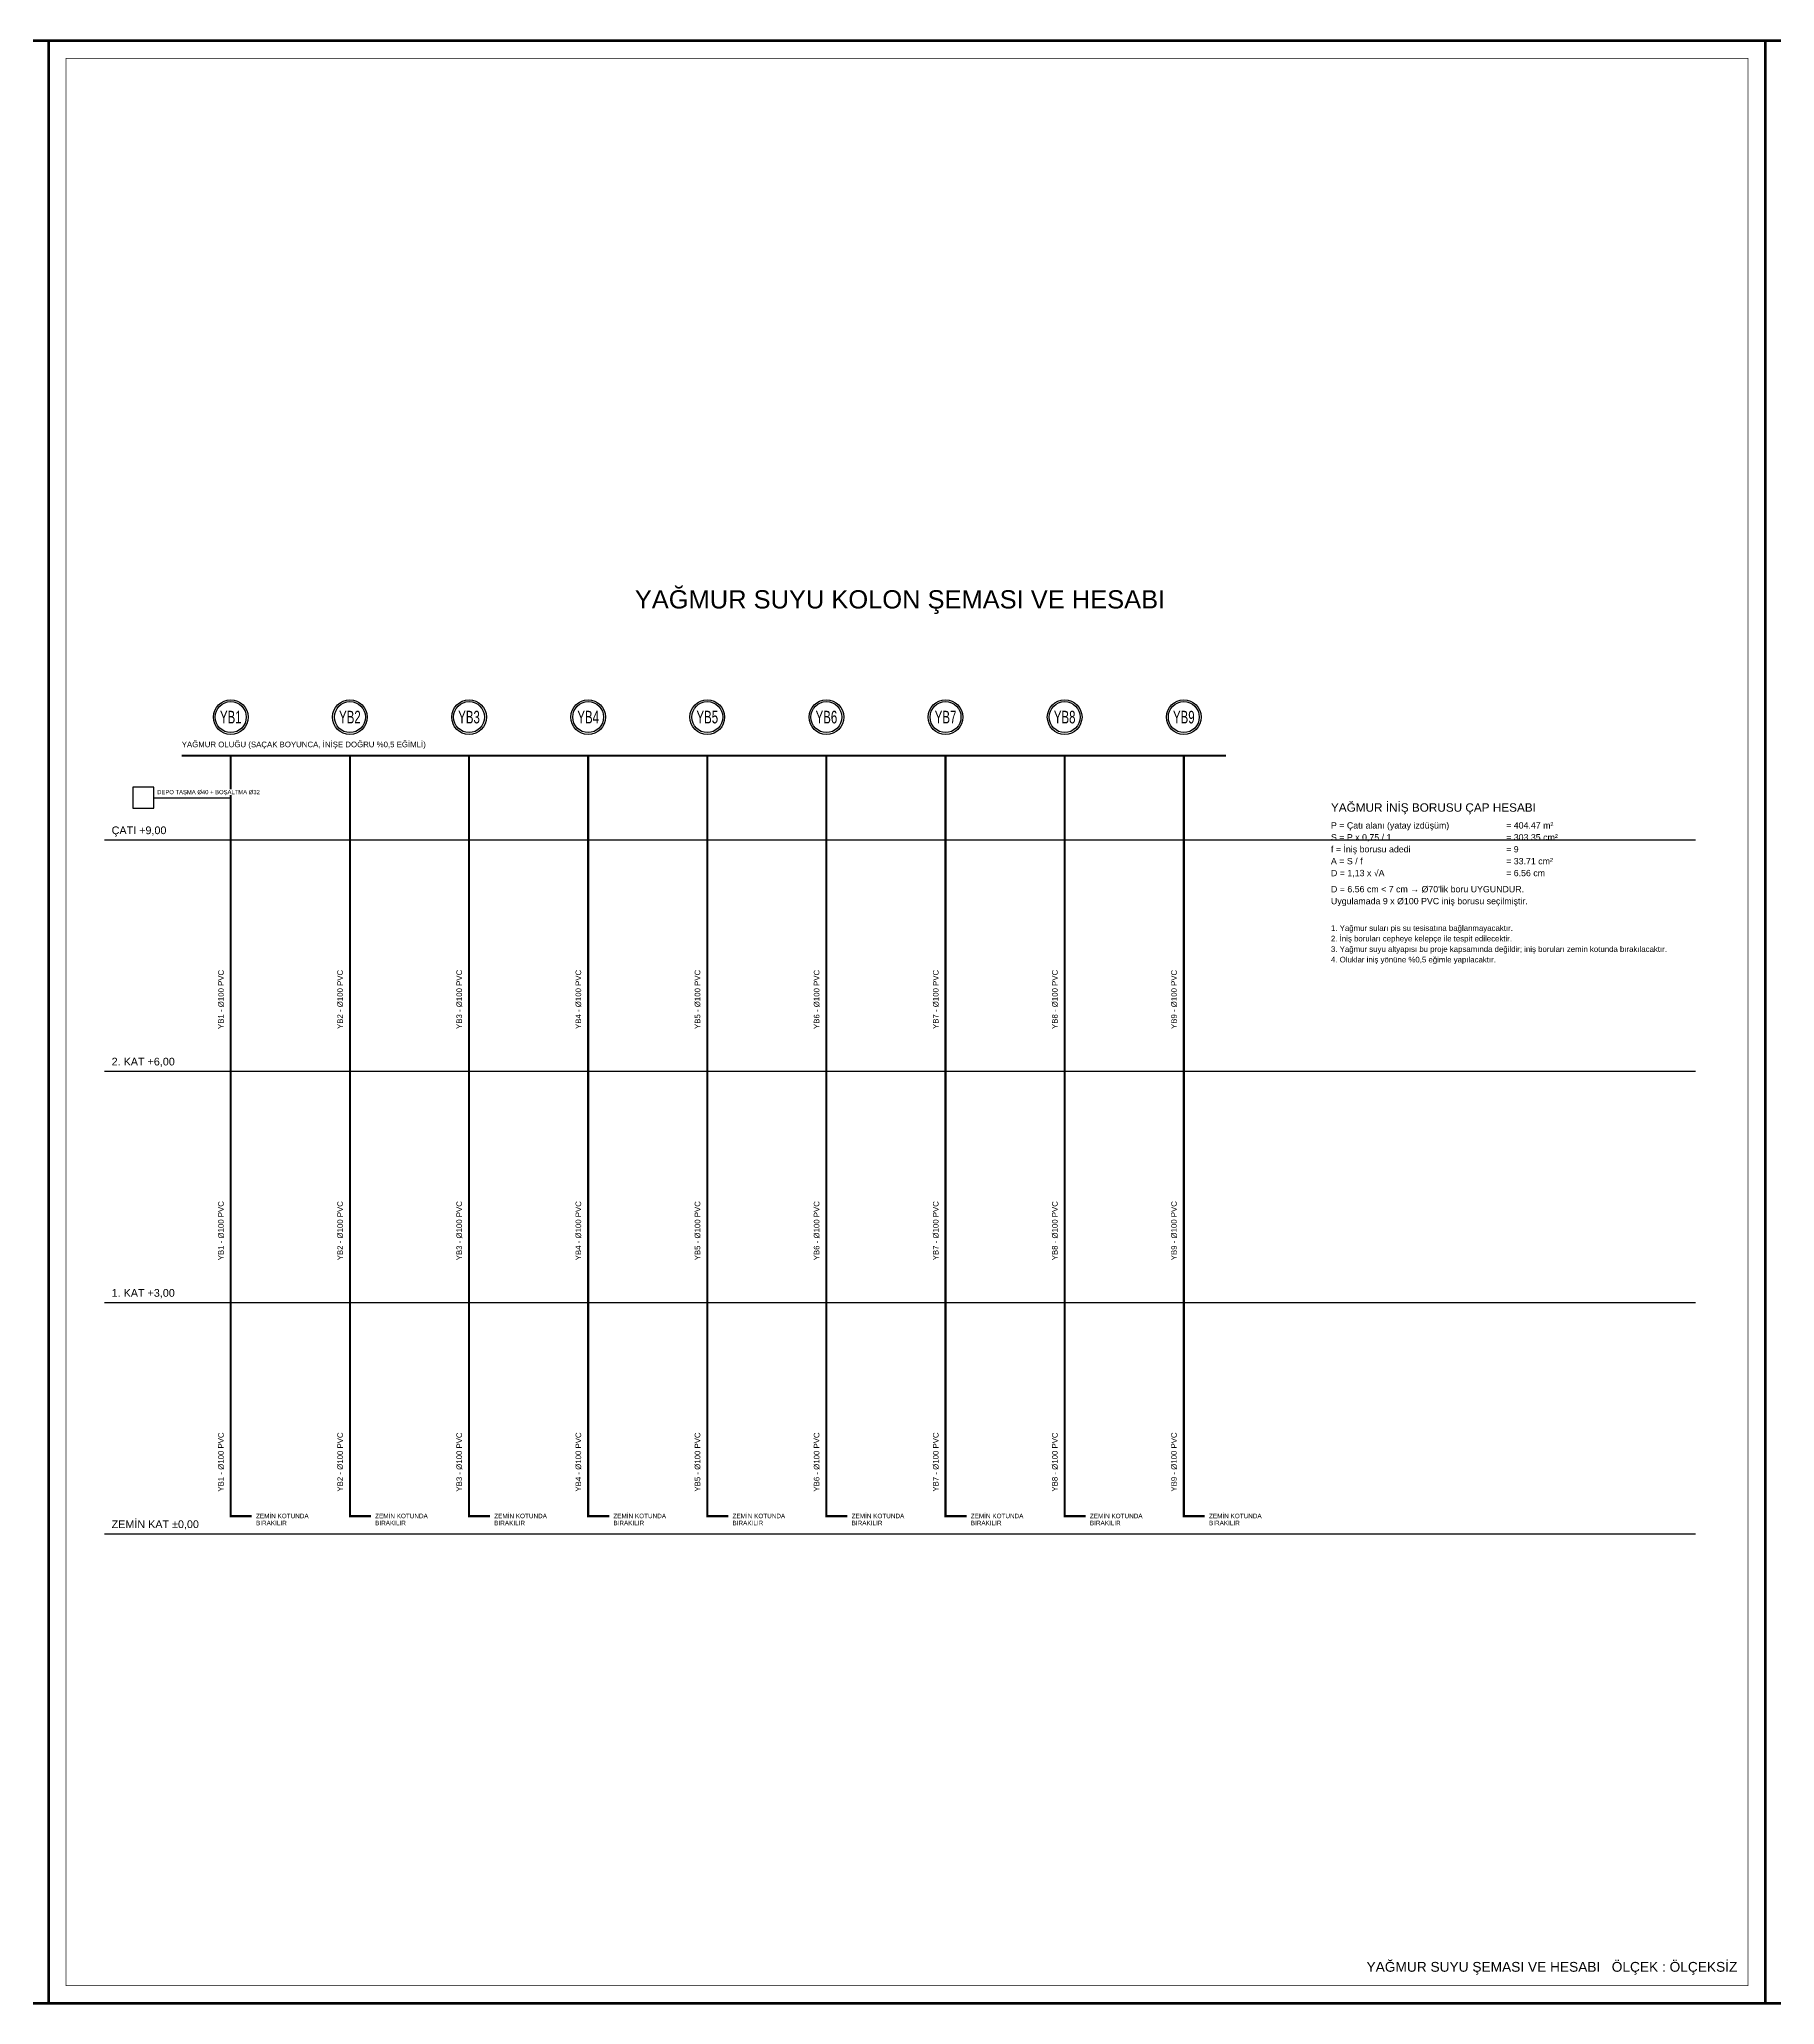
# Model space of a CAD drawing. Header units: centimetres. Extents: x -3962 to 543607, y -2 to 2802.
# Drawn here: x 23047 to 25523, y -2 to 2802 of the extents above; entities that cross this region are included whole.
import ezdxf
from ezdxf.enums import TextEntityAlignment as Align

# ---------------------------------------------------------------- set-up
doc = ezdxf.new("R2010")
doc.units = ezdxf.units.CM
doc.linetypes.add('YAGMUR HATTI', pattern=[36, 30, -6])
for name, color, linetype in [('MTY-YAGMURSU-KOLON NO', 7, 'CONTINUOUS'), ('ROTAS-HESAP', 1, 'CONTINUOUS'), ('ROTAS-PAFTA', 7, 'CONTINUOUS'), ('ROTAS-PISSU-KOLONNO', 211, 'CONTINUOUS'), ('ROTAS-RAST-TEM-SU-DEPOSU', 11, 'CONTINUOUS'), ('ROTAS-SEMA', 8, 'CONTINUOUS'), ('ROTAS-SOGUKSU-BORU', 5, 'CONTINUOUS'), ('ROTAS-TEMIZSU-CAP', 101, 'CONTINUOUS'), ('ROTAS-YAGMUR-BORUSU', 3, 'YAGMUR HATTI'), ('ROTAS-YAGMUR-BORUSU-CAP', 3, 'CONTINUOUS'), ('ROTAS-YAZI', 7, 'CONTINUOUS')]:
    doc.layers.add(name, color=color, linetype=linetype)
doc.styles.add('ANOTATIVO', font='arial.ttf')
doc.styles.add('ROTAS', font='arial.ttf')

# ---------------------------------------------------------------- blocks, each defined once
blk = doc.blocks.new('MTY-KOLON NO YAGMUR')
at = {"layer": 'MTY-YAGMURSU-KOLON NO', "linetype": 'Continuous', "ltscale": 100}
blk.add_circle((0, 0), 27.5, dxfattribs=at)
at = {"layer": 'MTY-YAGMURSU-KOLON NO', "color": 7, "linetype": 'Continuous', "ltscale": 100}
blk.add_circle((0, 0), 24.5, dxfattribs=at)
at = {"style": 'ANOTATIVO', "width": 0.65}
blk.add_attdef('K', text='', height=20, dxfattribs=at).set_placement((0, 0), align=Align.MIDDLE_CENTER)

msp = doc.modelspace()

# ---------------------------------------------------------------- linework, layer by layer
at = {"layer": 'ROTAS-PAFTA'}
for points, const_width in [([(15040, 0), (23060, 0), (23060, 2800), (15040, 2800)], 4), ([(23060, 0), (25510, 0), (25510, 2800), (23060, 2800)], 4), ([(25510, 0), (543605.4, 0), (543605.4, 2800), (25510, 2800)], 4), ([(23085, 25), (25485, 25), (25485, 2775), (23085, 2775)], 1)]:
    msp.add_lwpolyline(points, close=True, dxfattribs=dict(at, const_width=const_width))
at = {"layer": 'ROTAS-RAST-TEM-SU-DEPOSU'}
msp.add_lwpolyline([(23180, 1705), (23210, 1705), (23210, 1735), (23180, 1735)], close=True, dxfattribs=at)
at = {"layer": 'ROTAS-SEMA'}
for points in [[(23140, 1660), (25410, 1660)], [(23140, 1330), (25410, 1330)], [(23140, 1000), (25410, 1000)], [(23140, 670), (25410, 670)]]:
    msp.add_lwpolyline(points, dxfattribs=at)
at = {"layer": 'ROTAS-SOGUKSU-BORU'}
msp.add_line((23210, 1720), (23320, 1720), dxfattribs=at)
at = {"layer": 'ROTAS-YAGMUR-BORUSU', "const_width": 3}
for points in [[(23250, 1780), (24740, 1780)], [(23320, 1780), (23320, 695), (23350, 695)], [(23490, 1780), (23490, 695), (23520, 695)], [(23660, 1780), (23660, 695), (23690, 695)], [(23830, 1780), (23830, 695), (23860, 695)], [(24000, 1780), (24000, 695), (24030, 695)], [(24170, 1780), (24170, 695), (24200, 695)], [(24340, 1780), (24340, 695), (24370, 695)], [(24510, 1780), (24510, 695), (24540, 695)], [(24680, 1780), (24680, 695), (24710, 695)]]:
    msp.add_lwpolyline(points, dxfattribs=at)

# ---------------------------------------------------------------- block references
at = {"layer": 'ROTAS-PISSU-KOLONNO'}
ref = msp.add_blockref('MTY-KOLON NO YAGMUR', (23320, 1835), dxfattribs=dict(at, xscale=0.9, yscale=0.9))
ref.add_attrib('K', 'YB1', dxfattribs={"height": 18, "style": 'ANOTATIVO', "width": 0.65}).set_placement((23320, 1835), align=Align.MIDDLE_CENTER)
ref = msp.add_blockref('MTY-KOLON NO YAGMUR', (23490, 1835), dxfattribs=dict(at, xscale=0.9, yscale=0.9))
ref.add_attrib('K', 'YB2', dxfattribs={"height": 18, "style": 'ANOTATIVO', "width": 0.65}).set_placement((23490, 1835), align=Align.MIDDLE_CENTER)
ref = msp.add_blockref('MTY-KOLON NO YAGMUR', (23660, 1835), dxfattribs=dict(at, xscale=0.9, yscale=0.9))
ref.add_attrib('K', 'YB3', dxfattribs={"height": 18, "style": 'ANOTATIVO', "width": 0.65}).set_placement((23660, 1835), align=Align.MIDDLE_CENTER)
ref = msp.add_blockref('MTY-KOLON NO YAGMUR', (23830, 1835), dxfattribs=dict(at, xscale=0.9, yscale=0.9))
ref.add_attrib('K', 'YB4', dxfattribs={"height": 18, "style": 'ANOTATIVO', "width": 0.65}).set_placement((23830, 1835), align=Align.MIDDLE_CENTER)
ref = msp.add_blockref('MTY-KOLON NO YAGMUR', (24000, 1835), dxfattribs=dict(at, xscale=0.9, yscale=0.9))
ref.add_attrib('K', 'YB5', dxfattribs={"height": 18, "style": 'ANOTATIVO', "width": 0.65}).set_placement((24000, 1835), align=Align.MIDDLE_CENTER)
ref = msp.add_blockref('MTY-KOLON NO YAGMUR', (24170, 1835), dxfattribs=dict(at, xscale=0.9, yscale=0.9))
ref.add_attrib('K', 'YB6', dxfattribs={"height": 18, "style": 'ANOTATIVO', "width": 0.65}).set_placement((24170, 1835), align=Align.MIDDLE_CENTER)
ref = msp.add_blockref('MTY-KOLON NO YAGMUR', (24340, 1835), dxfattribs=dict(at, xscale=0.9, yscale=0.9))
ref.add_attrib('K', 'YB7', dxfattribs={"height": 18, "style": 'ANOTATIVO', "width": 0.65}).set_placement((24340, 1835), align=Align.MIDDLE_CENTER)
ref = msp.add_blockref('MTY-KOLON NO YAGMUR', (24510, 1835), dxfattribs=dict(at, xscale=0.9, yscale=0.9))
ref.add_attrib('K', 'YB8', dxfattribs={"height": 18, "style": 'ANOTATIVO', "width": 0.65}).set_placement((24510, 1835), align=Align.MIDDLE_CENTER)
ref = msp.add_blockref('MTY-KOLON NO YAGMUR', (24680, 1835), dxfattribs=dict(at, xscale=0.9, yscale=0.9))
ref.add_attrib('K', 'YB9', dxfattribs={"height": 18, "style": 'ANOTATIVO', "width": 0.65}).set_placement((24680, 1835), align=Align.MIDDLE_CENTER)

# ---------------------------------------------------------------- texts
at = {"layer": 'ROTAS-HESAP', "style": 'ROTAS'}
for s, height, p in [('YAĞMUR İNİŞ BORUSU ÇAP HESABI', 12, (24890, 1700)), ('P = Çatı alanı (yatay izdüşüm)', 9, (24890, 1676)), ('= 404.47 m²', 9, (25140, 1676)), ('S = P x 0,75 / 1', 9, (24890, 1659)), ('= 303.35 cm²', 9, (25140, 1659)), ('A = S / f', 9, (24890, 1625)), ('f = İniş borusu adedi', 9, (24890, 1642)), ('= 9', 9, (25140, 1642)), ('= 33.71 cm²', 9, (25140, 1625)), ('D = 1,13 x √A', 9, (24890, 1608)), ('= 6.56 cm', 9, (25140, 1608)), ("D = 6.56 cm < 7 cm → Ø70'lik boru UYGUNDUR.", 9, (24890, 1585)), ('Uygulamada 9 x Ø100 PVC iniş borusu seçilmiştir.', 9, (24890, 1568))]:
    msp.add_text(s, height=height, dxfattribs=at).set_placement(p)
at = {"layer": 'ROTAS-PAFTA', "style": 'ROTAS'}
msp.add_text('YAĞMUR SUYU ŞEMASI VE HESABI   ÖLÇEK : ÖLÇEKSİZ', height=14, dxfattribs=at).set_placement((25470, 45), align=Align.RIGHT)
at = {"layer": 'ROTAS-YAGMUR-BORUSU-CAP', "style": 'ROTAS'}
for s, height, p in [('YAĞMUR OLUĞU (SAÇAK BOYUNCA, İNİŞE DOĞRU %0,5 EĞİMLİ)', 8, (23250, 1792)), ('ZEMİN KOTUNDA', 6.5, (23356, 692)), ('BIRAKILIR', 6.5, (23356, 682)), ('ZEMİN KOTUNDA', 6.5, (23526, 692)), ('BIRAKILIR', 6.5, (23526, 682)), ('ZEMİN KOTUNDA', 6.5, (23696, 692)), ('BIRAKILIR', 6.5, (23696, 682)), ('ZEMİN KOTUNDA', 6.5, (23866, 692)), ('BIRAKILIR', 6.5, (23866, 682)), ('ZEMİN KOTUNDA', 6.5, (24036, 692)), ('BIRAKILIR', 6.5, (24036, 682)), ('ZEMİN KOTUNDA', 6.5, (24206, 692)), ('BIRAKILIR', 6.5, (24206, 682)), ('ZEMİN KOTUNDA', 6.5, (24376, 692)), ('BIRAKILIR', 6.5, (24376, 682)), ('ZEMİN KOTUNDA', 6.5, (24546, 692)), ('BIRAKILIR', 6.5, (24546, 682)), ('ZEMİN KOTUNDA', 6.5, (24716, 692)), ('BIRAKILIR', 6.5, (24716, 682))]:
    msp.add_text(s, height=height, dxfattribs=at).set_placement(p)
for s, p in [('YB1 - Ø100 PVC', (23310, 1390)), ('YB2 - Ø100 PVC', (23480, 1390)), ('YB3 - Ø100 PVC', (23650, 1390)), ('YB4 - Ø100 PVC', (23820, 1390)), ('YB5 - Ø100 PVC', (23990, 1390)), ('YB6 - Ø100 PVC', (24160, 1390)), ('YB7 - Ø100 PVC', (24330, 1390)), ('YB8 - Ø100 PVC', (24500, 1390)), ('YB9 - Ø100 PVC', (24670, 1390)), ('YB1 - Ø100 PVC', (23310, 1060)), ('YB2 - Ø100 PVC', (23480, 1060)), ('YB3 - Ø100 PVC', (23650, 1060)), ('YB4 - Ø100 PVC', (23820, 1060)), ('YB5 - Ø100 PVC', (23990, 1060)), ('YB6 - Ø100 PVC', (24160, 1060)), ('YB7 - Ø100 PVC', (24330, 1060)), ('YB8 - Ø100 PVC', (24500, 1060)), ('YB9 - Ø100 PVC', (24670, 1060)), ('YB1 - Ø100 PVC', (23310, 730)), ('YB2 - Ø100 PVC', (23480, 730)), ('YB3 - Ø100 PVC', (23650, 730)), ('YB4 - Ø100 PVC', (23820, 730)), ('YB5 - Ø100 PVC', (23990, 730)), ('YB6 - Ø100 PVC', (24160, 730)), ('YB7 - Ø100 PVC', (24330, 730)), ('YB8 - Ø100 PVC', (24500, 730)), ('YB9 - Ø100 PVC', (24670, 730))]:
    msp.add_text(s, height=8, rotation=90, dxfattribs=at).set_placement(p)
at = {"layer": 'ROTAS-YAZI', "style": 'ROTAS'}
msp.add_text('YAĞMUR SUYU KOLON ŞEMASI VE HESABI', height=26, dxfattribs=at).set_placement((24275, 1990), align=Align.CENTER)
for s, height, p in [('ÇATI +9,00', 11, (23150, 1668)), ('2. İniş boruları cepheye kelepçe ile tespit edilecektir.', 8, (24890, 1515)), ('1. Yağmur suları pis su tesisatına bağlanmayacaktır.', 8, (24890, 1530)), ('4. Oluklar iniş yönüne %0,5 eğimle yapılacaktır.', 8, (24890, 1485)), ('3. Yağmur suyu altyapısı bu proje kapsamında değildir; iniş boruları zemin kotunda bırakılacaktır.', 8, (24890, 1500)), ('2. KAT +6,00', 11, (23150, 1338)), ('1. KAT +3,00', 11, (23150, 1008)), ('ZEMİN KAT ±0,00', 11, (23150, 678))]:
    msp.add_text(s, height=height, dxfattribs=at).set_placement(p)

# ---------------------------------------------------------------- next in the draw order: wipeouts: each hides what was drawn before it
msp.add_wipeout([(23323.9, 1724), (23214, 1724), (23214, 1732), (23323.9, 1732)])

# ---------------------------------------------------------------- next in the draw order: texts
at = {"layer": 'ROTAS-TEMIZSU-CAP', "style": 'ROTAS'}
msp.add_text('DEPO TAŞMA Ø40 + BOŞALTMA Ø32', height=6, dxfattribs=at).set_placement((23215, 1725))

doc.saveas('drawing.dxf')
